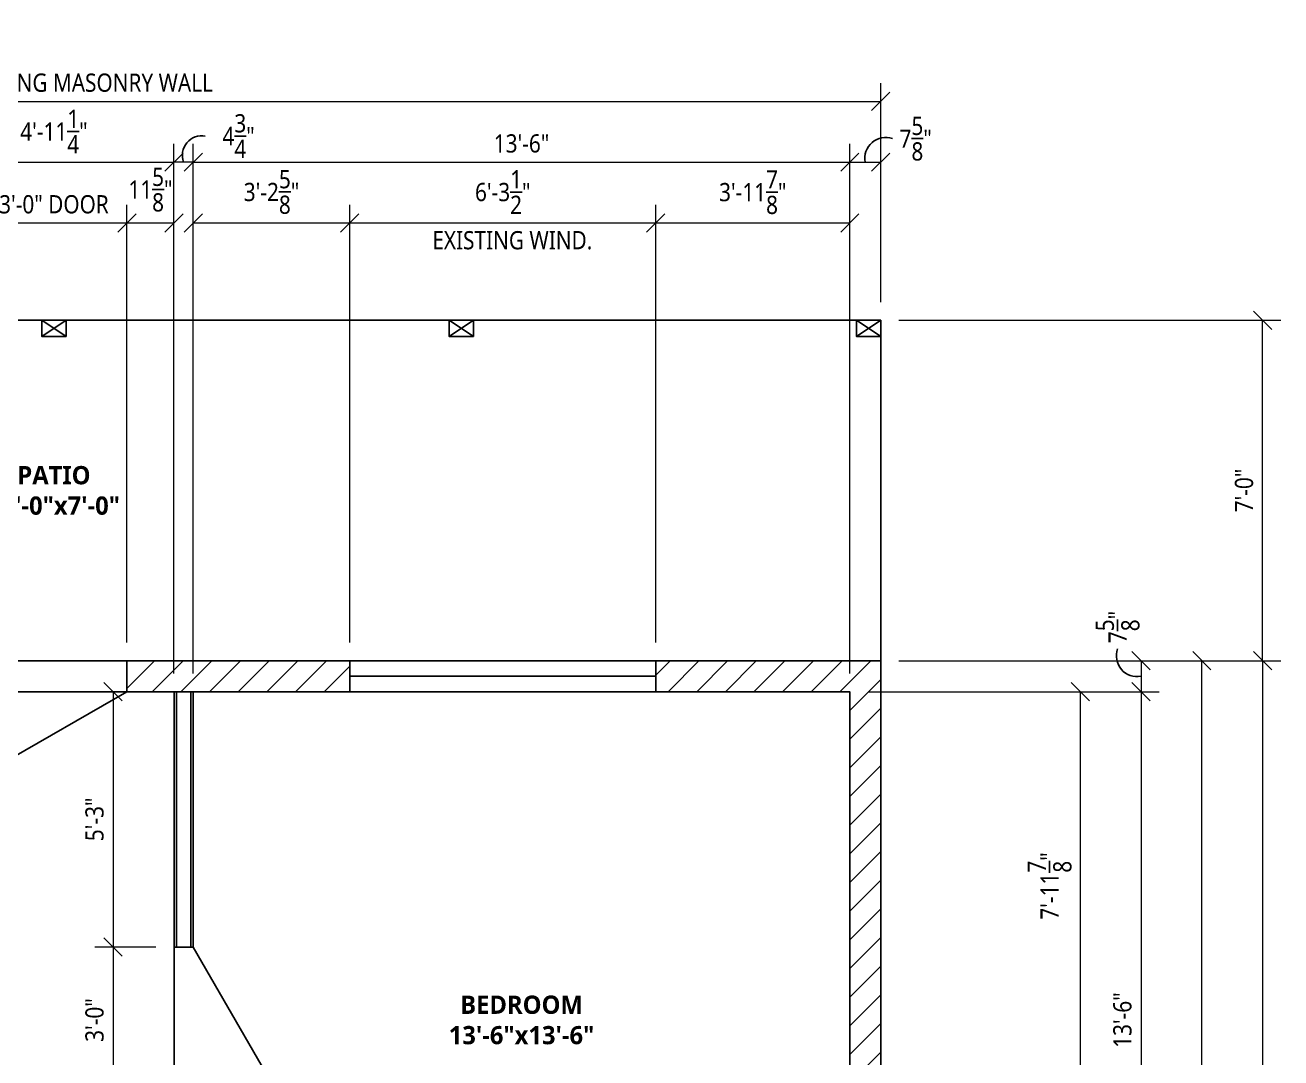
# Model space of a CAD drawing. Header units: inches. Extents: x -195 to 2392, y -698 to 1187.
# Drawn here: x 196.9 to 506.8, y 484 to 738.8 of the extents above; entities that cross this region are included whole.
import ezdxf

# ---------------------------------------------------------------- set-up
doc = ezdxf.new("R2010")
doc.units = ezdxf.units.IN
doc.header["$LTSCALE"] = 35
doc.header["$MEASUREMENT"] = 0
doc.layers.get('Defpoints').update_dxf_attribs({"color": 4})
for name, color, linetype in [('Dimensions', 7, 'Continuous'), ('Walls CMU', 7, 'Continuous'), ('Walls CMU Hatch', 12, 'Continuous'), ('Walls Stud', 7, 'Continuous')]:
    doc.layers.add(name, color=color, linetype=linetype)
doc.styles.add(".25'' Scale", font='segoeui.ttf', dxfattribs={"width": 0.875, "height": 4.5})
doc.dimstyles.new('4 - 1-4 in.', dxfattribs={"dimtxt": 4.5, "dimasz": 4.5, "dimexe": 4.5, "dimexo": 4.5, "dimgap": 2.25, "dimtad": 1, "dimdec": 6, "dimzin": 3, "dimdsep": 46, "dimlunit": 4, "dimtxsty": ".25'' Scale", "dimblk": 'OBLIQUE', "dimcen": 4.5, "dimclrd": 256, "dimclre": 256, "dimclrt": 256, "dimadec": 0, "dimazin": 0, "dimtfac": 1, "dimtdec": 6, "dimtofl": 0, "dimtmove": 2, "dimatfit": 3, "dimfxl": 1, "dimtolj": 1, "dimtzin": 0, "dimlwd": 5, "dimlwe": 5, "dimarcsym": 0})

# ---------------------------------------------------------------- blocks, each defined once
blk = doc.blocks.new('_Oblique')
at = {"color": 0, "linetype": 'ByBlock', "lineweight": -2}
blk.add_line((-0.5, -0.5), (0.5, 0.5), dxfattribs=at)
blk = doc.blocks.new('*D8')
at = {"layer": 'Defpoints', "color": 0, "transparency": 16777216}
for p in [(400.38, 705), (238.38, 574.38), (400.38, 574.38)]:
    blk.add_point(p, dxfattribs=at)
at = {"layer": 'Dimensions', "lineweight": 5, "transparency": 16777216}
for p, q in [((238.38, 578.88), (238.38, 709.5)), ((400.38, 578.88), (400.38, 709.5)), ((238.38, 705), (400.38, 705))]:
    blk.add_line(p, q, dxfattribs=at)
at = {"layer": 'Dimensions', "lineweight": 5, "transparency": 16777216, "xscale": 4.5, "yscale": 4.5, "zscale": 4.5, "rotation": 180}
blk.add_blockref('_Oblique', (238.38, 705), dxfattribs=at)
at = {"layer": 'Dimensions', "lineweight": 5, "transparency": 16777216, "xscale": 4.5, "yscale": 4.5, "zscale": 4.5}
blk.add_blockref('_Oblique', (400.38, 705), dxfattribs=at)
at = {"layer": 'Dimensions', "transparency": 16777216, "insert": (319.38, 709.59), "char_height": 4.5, "attachment_point": 5, "style": ".25'' Scale"}
blk.add_mtext('\\A1;13\'-6"', dxfattribs=at)
blk = doc.blocks.new('*D9')
at = {"layer": 'Defpoints', "color": 0, "transparency": 16777216}
for p in [(233.62, 705), (233.62, 574.38), (238.38, 574.38)]:
    blk.add_point(p, dxfattribs=at)
at = {"layer": 'Dimensions', "lineweight": 5, "transparency": 16777216}
for p, q in [((233.62, 578.88), (233.62, 709.5)), ((238.38, 578.88), (238.38, 709.5)), ((238.38, 705), (233.62, 705))]:
    blk.add_line(p, q, dxfattribs=at)
at = {"layer": 'Dimensions', "lineweight": 5, "transparency": 16777216, "xscale": 4.5, "yscale": 4.5, "zscale": 4.5, "rotation": 180}
blk.add_blockref('_Oblique', (233.62, 705), dxfattribs=at)
at = {"layer": 'Dimensions', "lineweight": 5, "transparency": 16777216, "xscale": 4.5, "yscale": 4.5, "zscale": 4.5}
blk.add_blockref('_Oblique', (238.38, 705), dxfattribs=at)
at = {"layer": 'Dimensions', "transparency": 16777216, "insert": (249.56, 711.44), "char_height": 4.5, "attachment_point": 5, "style": ".25'' Scale"}
blk.add_mtext('\\A1;4{\\H1x;\\S3/4;}"', dxfattribs=at)
blk = doc.blocks.new('*D11')
at = {"layer": 'Defpoints', "color": 0, "transparency": 16777216}
for p in [(408, 705), (408, 666), (400.38, 574.38)]:
    blk.add_point(p, dxfattribs=at)
at = {"layer": 'Dimensions', "lineweight": 5, "transparency": 16777216}
for p, q in [((400.38, 578.88), (400.38, 709.5)), ((408, 670.5), (408, 709.5)), ((400.38, 705), (408, 705))]:
    blk.add_line(p, q, dxfattribs=at)
at = {"layer": 'Dimensions', "lineweight": 5, "transparency": 16777216, "xscale": 4.5, "yscale": 4.5, "zscale": 4.5, "rotation": 180}
blk.add_blockref('_Oblique', (400.38, 705), dxfattribs=at)
at = {"layer": 'Dimensions', "lineweight": 5, "transparency": 16777216, "xscale": 4.5, "yscale": 4.5, "zscale": 4.5}
blk.add_blockref('_Oblique', (408, 705), dxfattribs=at)
at = {"layer": 'Dimensions', "transparency": 16777216, "insert": (416.64, 710.8), "char_height": 4.5, "attachment_point": 5, "style": ".25'' Scale"}
blk.add_mtext('\\A1;7{\\H1x;\\S5/8;}"', dxfattribs=at)
blk = doc.blocks.new('*D12')
at = {"layer": 'Defpoints', "color": 0, "transparency": 16777216}
for p in [(408, 720), (0, 666), (408, 666)]:
    blk.add_point(p, dxfattribs=at)
at = {"layer": 'Dimensions', "lineweight": 5, "transparency": 16777216}
for p, q in [((0, 670.5), (0, 724.5)), ((408, 670.5), (408, 724.5)), ((0, 720), (408, 720))]:
    blk.add_line(p, q, dxfattribs=at)
at = {"layer": 'Dimensions', "lineweight": 5, "transparency": 16777216, "xscale": 4.5, "yscale": 4.5, "zscale": 4.5, "rotation": 180}
blk.add_blockref('_Oblique', (0, 720), dxfattribs=at)
at = {"layer": 'Dimensions', "lineweight": 5, "transparency": 16777216, "xscale": 4.5, "yscale": 4.5, "zscale": 4.5}
blk.add_blockref('_Oblique', (408, 720), dxfattribs=at)
at = {"layer": 'Dimensions', "transparency": 16777216, "insert": (204, 724.58), "char_height": 4.5, "attachment_point": 5, "style": ".25'' Scale"}
blk.add_mtext('\\A1;34\'-0" EXISTING MASONRY WALL', dxfattribs=at)
blk = doc.blocks.new('*D13')
at = {"layer": 'Defpoints', "color": 0, "transparency": 16777216}
for p in [(222, 690), (186, 582), (222, 582)]:
    blk.add_point(p, dxfattribs=at)
at = {"layer": 'Dimensions', "lineweight": 5, "transparency": 16777216}
for p, q in [((186, 586.5), (186, 694.5)), ((222, 586.5), (222, 694.5)), ((186, 690), (222, 690))]:
    blk.add_line(p, q, dxfattribs=at)
at = {"layer": 'Dimensions', "lineweight": 5, "transparency": 16777216, "xscale": 4.5, "yscale": 4.5, "zscale": 4.5, "rotation": 180}
blk.add_blockref('_Oblique', (186, 690), dxfattribs=at)
at = {"layer": 'Dimensions', "lineweight": 5, "transparency": 16777216, "xscale": 4.5, "yscale": 4.5, "zscale": 4.5}
blk.add_blockref('_Oblique', (222, 690), dxfattribs=at)
at = {"layer": 'Dimensions', "transparency": 16777216, "insert": (204, 694.58), "char_height": 4.5, "attachment_point": 5, "style": ".25'' Scale"}
blk.add_mtext('\\A1;3\'-0" DOOR', dxfattribs=at)
blk = doc.blocks.new('*D14')
at = {"layer": 'Defpoints', "color": 0, "transparency": 16777216}
for p in [(233.62, 690), (222, 582), (233.62, 574.38)]:
    blk.add_point(p, dxfattribs=at)
at = {"layer": 'Dimensions', "lineweight": 5, "transparency": 16777216}
for p, q in [((222, 586.5), (222, 694.5)), ((233.62, 578.88), (233.62, 694.5)), ((222, 690), (233.62, 690))]:
    blk.add_line(p, q, dxfattribs=at)
at = {"layer": 'Dimensions', "lineweight": 5, "transparency": 16777216, "xscale": 4.5, "yscale": 4.5, "zscale": 4.5, "rotation": 180}
blk.add_blockref('_Oblique', (222, 690), dxfattribs=at)
at = {"layer": 'Dimensions', "lineweight": 5, "transparency": 16777216, "xscale": 4.5, "yscale": 4.5, "zscale": 4.5}
blk.add_blockref('_Oblique', (233.62, 690), dxfattribs=at)
at = {"layer": 'Dimensions', "transparency": 16777216, "insert": (227.81, 698.23), "char_height": 4.5, "attachment_point": 5, "style": ".25'' Scale"}
blk.add_mtext('\\A1;11{\\H1x;\\S5/8;}"', dxfattribs=at)
blk = doc.blocks.new('*D15')
at = {"layer": 'Defpoints', "color": 0, "transparency": 16777216}
for p in [(233.62, 705), (174.38, 574.38), (233.62, 574.38)]:
    blk.add_point(p, dxfattribs=at)
at = {"layer": 'Dimensions', "lineweight": 5, "transparency": 16777216}
for p, q in [((174.38, 578.88), (174.38, 709.5)), ((233.62, 578.88), (233.62, 709.5)), ((174.38, 705), (233.62, 705))]:
    blk.add_line(p, q, dxfattribs=at)
at = {"layer": 'Dimensions', "lineweight": 5, "transparency": 16777216, "xscale": 4.5, "yscale": 4.5, "zscale": 4.5, "rotation": 180}
blk.add_blockref('_Oblique', (174.38, 705), dxfattribs=at)
at = {"layer": 'Dimensions', "lineweight": 5, "transparency": 16777216, "xscale": 4.5, "yscale": 4.5, "zscale": 4.5}
blk.add_blockref('_Oblique', (233.62, 705), dxfattribs=at)
at = {"layer": 'Dimensions', "transparency": 16777216, "insert": (204, 712.55), "char_height": 4.5, "attachment_point": 5, "style": ".25'' Scale"}
blk.add_mtext('\\A1;4\'-11{\\H1x;\\S1/4;}"', dxfattribs=at)
blk = doc.blocks.new('*D16')
at = {"layer": 'Defpoints', "color": 0, "transparency": 16777216}
for p in [(277, 690), (277, 582), (238.38, 574.38)]:
    blk.add_point(p, dxfattribs=at)
at = {"layer": 'Dimensions', "lineweight": 5, "transparency": 16777216}
for p, q in [((238.38, 578.88), (238.38, 694.5)), ((277, 586.5), (277, 694.5)), ((238.38, 690), (277, 690))]:
    blk.add_line(p, q, dxfattribs=at)
at = {"layer": 'Dimensions', "lineweight": 5, "transparency": 16777216, "xscale": 4.5, "yscale": 4.5, "zscale": 4.5, "rotation": 180}
blk.add_blockref('_Oblique', (238.38, 690), dxfattribs=at)
at = {"layer": 'Dimensions', "lineweight": 5, "transparency": 16777216, "xscale": 4.5, "yscale": 4.5, "zscale": 4.5}
blk.add_blockref('_Oblique', (277, 690), dxfattribs=at)
at = {"layer": 'Dimensions', "transparency": 16777216, "insert": (257.69, 697.65), "char_height": 4.5, "attachment_point": 5, "style": ".25'' Scale"}
blk.add_mtext('\\A1;3\'-2{\\H1x;\\S5/8;}"', dxfattribs=at)
blk = doc.blocks.new('*D17')
at = {"layer": 'Defpoints', "color": 0, "transparency": 16777216}
for p in [(352.5, 690), (277, 582), (352.5, 582)]:
    blk.add_point(p, dxfattribs=at)
at = {"layer": 'Dimensions', "lineweight": 5, "transparency": 16777216}
for p, q in [((277, 586.5), (277, 694.5)), ((352.5, 586.5), (352.5, 694.5)), ((277, 690), (352.5, 690))]:
    blk.add_line(p, q, dxfattribs=at)
at = {"layer": 'Dimensions', "lineweight": 5, "transparency": 16777216, "xscale": 4.5, "yscale": 4.5, "zscale": 4.5, "rotation": 180}
blk.add_blockref('_Oblique', (277, 690), dxfattribs=at)
at = {"layer": 'Dimensions', "lineweight": 5, "transparency": 16777216, "xscale": 4.5, "yscale": 4.5, "zscale": 4.5}
blk.add_blockref('_Oblique', (352.5, 690), dxfattribs=at)
at = {"layer": 'Dimensions', "transparency": 16777216, "insert": (314.75, 697.63), "char_height": 4.5, "attachment_point": 5, "style": ".25'' Scale"}
blk.add_mtext('\\A1;6\'-3{\\H1x;\\S1/2;}"', dxfattribs=at)
blk = doc.blocks.new('*D18')
at = {"layer": 'Defpoints', "color": 0, "transparency": 16777216}
for p in [(400.38, 690), (352.5, 582), (400.38, 574.38)]:
    blk.add_point(p, dxfattribs=at)
at = {"layer": 'Dimensions', "lineweight": 5, "transparency": 16777216}
for p, q in [((352.5, 586.5), (352.5, 694.5)), ((400.38, 578.88), (400.38, 694.5)), ((352.5, 690), (400.38, 690))]:
    blk.add_line(p, q, dxfattribs=at)
at = {"layer": 'Dimensions', "lineweight": 5, "transparency": 16777216, "xscale": 4.5, "yscale": 4.5, "zscale": 4.5, "rotation": 180}
blk.add_blockref('_Oblique', (352.5, 690), dxfattribs=at)
at = {"layer": 'Dimensions', "lineweight": 5, "transparency": 16777216, "xscale": 4.5, "yscale": 4.5, "zscale": 4.5}
blk.add_blockref('_Oblique', (400.38, 690), dxfattribs=at)
at = {"layer": 'Dimensions', "transparency": 16777216, "insert": (376.44, 697.61), "char_height": 4.5, "attachment_point": 5, "style": ".25'' Scale"}
blk.add_mtext('\\A1;3\'-11{\\H1x;\\S7/8;}"', dxfattribs=at)
blk = doc.blocks.new('*D22')
at = {"layer": 'Defpoints', "color": 0, "transparency": 16777216}
for p in [(408, 582), (408, 0), (502.26, 0)]:
    blk.add_point(p, dxfattribs=at)
at = {"layer": 'Dimensions', "lineweight": 5, "transparency": 16777216}
for p, q in [((412.5, 582), (506.76, 582)), ((502.26, 582), (502.26, 0)), ((412.5, 0), (506.76, 0))]:
    blk.add_line(p, q, dxfattribs=at)
at = {"layer": 'Dimensions', "lineweight": 5, "transparency": 16777216, "xscale": 4.5, "yscale": 4.5, "zscale": 4.5}
for p, rotation in [((502.26, 582), 90), ((502.26, 0), 270)]:
    blk.add_blockref('_Oblique', p, dxfattribs=dict(at, rotation=rotation))
at = {"layer": 'Dimensions', "transparency": 16777216, "insert": (497.68, 291), "char_height": 4.5, "attachment_point": 5, "rotation": 90, "style": ".25'' Scale"}
blk.add_mtext('\\A1;48\'-6" OVERALL', dxfattribs=at)
blk = doc.blocks.new('*D24')
at = {"layer": 'Defpoints', "color": 0, "transparency": 16777216}
for p in [(408, 582), (487.26, 582), (408, 246)]:
    blk.add_point(p, dxfattribs=at)
at = {"layer": 'Dimensions', "lineweight": 5, "transparency": 16777216}
for p, q in [((412.5, 582), (491.76, 582)), ((487.26, 246), (487.26, 582)), ((412.5, 246), (491.76, 246))]:
    blk.add_line(p, q, dxfattribs=at)
at = {"layer": 'Dimensions', "lineweight": 5, "transparency": 16777216, "xscale": 4.5, "yscale": 4.5, "zscale": 4.5}
for p, rotation in [((487.26, 582), 90), ((487.26, 246), 270)]:
    blk.add_blockref('_Oblique', p, dxfattribs=dict(at, rotation=rotation))
at = {"layer": 'Dimensions', "transparency": 16777216, "insert": (482.68, 414), "char_height": 4.5, "attachment_point": 5, "rotation": 90, "style": ".25'' Scale"}
blk.add_mtext('\\A1;28\'-0" EXISTING MASONRY WALL', dxfattribs=at)
blk = doc.blocks.new('*D25')
at = {"layer": 'Defpoints', "color": 0, "transparency": 16777216}
for p in [(408, 582), (400.38, 574.38), (472.26, 574.38)]:
    blk.add_point(p, dxfattribs=at)
at = {"layer": 'Dimensions', "lineweight": 5, "transparency": 16777216}
for p, q in [((412.5, 582), (476.76, 582)), ((472.26, 582), (472.26, 574.38)), ((404.88, 574.38), (476.76, 574.38))]:
    blk.add_line(p, q, dxfattribs=at)
at = {"layer": 'Dimensions', "lineweight": 5, "transparency": 16777216, "xscale": 4.5, "yscale": 4.5, "zscale": 4.5}
for p, rotation in [((472.26, 582), 90), ((472.26, 574.38), 270)]:
    blk.add_blockref('_Oblique', p, dxfattribs=dict(at, rotation=rotation))
at = {"layer": 'Dimensions', "transparency": 16777216, "insert": (466.46, 590.33), "char_height": 4.5, "attachment_point": 5, "rotation": 90, "style": ".25'' Scale"}
blk.add_mtext('\\A1;7{\\H1x;\\S5/8;}"', dxfattribs=at)
blk = doc.blocks.new('*D26')
at = {"layer": 'Defpoints', "color": 0, "transparency": 16777216}
for p in [(400.38, 574.38), (400.38, 412.38), (472.26, 412.38)]:
    blk.add_point(p, dxfattribs=at)
at = {"layer": 'Dimensions', "lineweight": 5, "transparency": 16777216}
for p, q in [((404.88, 574.38), (476.76, 574.38)), ((472.26, 574.38), (472.26, 412.38)), ((404.88, 412.38), (476.76, 412.38))]:
    blk.add_line(p, q, dxfattribs=at)
at = {"layer": 'Dimensions', "lineweight": 5, "transparency": 16777216, "xscale": 4.5, "yscale": 4.5, "zscale": 4.5}
for p, rotation in [((472.26, 574.38), 90), ((472.26, 412.38), 270)]:
    blk.add_blockref('_Oblique', p, dxfattribs=dict(at, rotation=rotation))
at = {"layer": 'Dimensions', "transparency": 16777216, "insert": (467.67, 493.37), "char_height": 4.5, "attachment_point": 5, "rotation": 90, "style": ".25'' Scale"}
blk.add_mtext('\\A1;13\'-6"', dxfattribs=at)
blk = doc.blocks.new('*D95')
at = {"layer": 'Defpoints', "color": 0, "transparency": 16777216}
for p in [(233.63, 574.38), (218.6, 511.38), (233.63, 511.38)]:
    blk.add_point(p, dxfattribs=at)
at = {"layer": 'Dimensions', "lineweight": 5, "transparency": 16777216}
for p, q in [((229.13, 574.38), (214.1, 574.38)), ((218.6, 574.38), (218.6, 511.38)), ((229.13, 511.38), (214.1, 511.38))]:
    blk.add_line(p, q, dxfattribs=at)
at = {"layer": 'Dimensions', "lineweight": 5, "transparency": 16777216, "xscale": 4.5, "yscale": 4.5, "zscale": 4.5}
for p, rotation in [((218.6, 574.38), 90), ((218.6, 511.38), 270)]:
    blk.add_blockref('_Oblique', p, dxfattribs=dict(at, rotation=rotation))
at = {"layer": 'Dimensions', "transparency": 16777216, "insert": (214.03, 542.88), "char_height": 4.5, "attachment_point": 5, "rotation": 90, "style": ".25'' Scale"}
blk.add_mtext('\\A1;5\'-3"', dxfattribs=at)
blk = doc.blocks.new('*D96')
at = {"layer": 'Defpoints', "color": 0, "transparency": 16777216}
for p in [(233.63, 511.38), (218.6, 475.38), (233.63, 475.38)]:
    blk.add_point(p, dxfattribs=at)
at = {"layer": 'Dimensions', "lineweight": 5, "transparency": 16777216}
for p, q in [((229.13, 511.38), (214.1, 511.38)), ((218.6, 511.38), (218.6, 475.38)), ((229.13, 475.38), (214.1, 475.38))]:
    blk.add_line(p, q, dxfattribs=at)
at = {"layer": 'Dimensions', "lineweight": 5, "transparency": 16777216, "xscale": 4.5, "yscale": 4.5, "zscale": 4.5}
for p, rotation in [((218.6, 511.38), 90), ((218.6, 475.38), 270)]:
    blk.add_blockref('_Oblique', p, dxfattribs=dict(at, rotation=rotation))
at = {"layer": 'Dimensions', "transparency": 16777216, "insert": (214.03, 493.38), "char_height": 4.5, "attachment_point": 5, "rotation": 90, "style": ".25'' Scale"}
blk.add_mtext('\\A1;3\'-0"', dxfattribs=at)
blk = doc.blocks.new('*D110')
at = {"layer": 'Defpoints', "color": 0, "transparency": 16777216}
for p in [(400.38, 574.38), (408, 478.5), (457.26, 478.5)]:
    blk.add_point(p, dxfattribs=at)
at = {"layer": 'Dimensions', "lineweight": 5, "transparency": 16777216}
for p, q in [((404.88, 574.38), (461.76, 574.38)), ((457.26, 574.38), (457.26, 478.5)), ((412.5, 478.5), (461.76, 478.5))]:
    blk.add_line(p, q, dxfattribs=at)
at = {"layer": 'Dimensions', "lineweight": 5, "transparency": 16777216, "xscale": 4.5, "yscale": 4.5, "zscale": 4.5}
for p, rotation in [((457.26, 574.38), 90), ((457.26, 478.5), 270)]:
    blk.add_blockref('_Oblique', p, dxfattribs=dict(at, rotation=rotation))
at = {"layer": 'Dimensions', "transparency": 16777216, "insert": (449.68, 526.44), "char_height": 4.5, "attachment_point": 5, "rotation": 90, "style": ".25'' Scale"}
blk.add_mtext('\\A1;7\'-11{\\H1x;\\S7/8;}"', dxfattribs=at)
blk = doc.blocks.new('*D136')
at = {"layer": 'Defpoints', "color": 0, "transparency": 16777216}
for p in [(408, 666), (502.26, 666), (408, 582)]:
    blk.add_point(p, dxfattribs=at)
at = {"layer": 'Dimensions', "lineweight": 5, "transparency": 16777216}
for p, q in [((412.5, 666), (506.76, 666)), ((502.26, 582), (502.26, 666)), ((412.5, 582), (506.76, 582))]:
    blk.add_line(p, q, dxfattribs=at)
at = {"layer": 'Dimensions', "lineweight": 5, "transparency": 16777216, "xscale": 4.5, "yscale": 4.5, "zscale": 4.5}
for p, rotation in [((502.26, 666), 90), ((502.26, 582), 270)]:
    blk.add_blockref('_Oblique', p, dxfattribs=dict(at, rotation=rotation))
at = {"layer": 'Dimensions', "transparency": 16777216, "insert": (497.68, 624), "char_height": 4.5, "attachment_point": 5, "rotation": 90, "style": ".25'' Scale"}
blk.add_mtext('\\A1;7\'-0"', dxfattribs=at)

msp = doc.modelspace()

# ---------------------------------------------------------------- hatches: boundary and pattern name
at = {"layer": 'Walls CMU Hatch'}
h = msp.add_hatch(dxfattribs=at)
h.set_pattern_fill('ANSI31', color=8, scale=40)
h.set_pattern_definition([(45, (1122.4343, -341.635), (-3.535534, 3.535534), [])])
h.paths.add_polyline_path([(352.5, 582), (352.5, 574.375), (400.375, 574.375), (400.375, 478.5), (408, 478.5), (408, 582)])
h.paths.add_polyline_path([(277, 574.375), (277, 582), (222, 582), (222, 574.375)])
h.paths.add_polyline_path([(123, 582), (123, 574.375), (186, 574.375), (186, 582)])
h.paths.add_polyline_path([(0, 503), (7.625, 503), (7.625, 574.375), (47.5, 574.375), (47.5, 582), (0, 582)])
h.paths.add_polyline_path([(0, 286.125), (7.625, 286.125), (7.625, 463), (0, 463)])
h.paths.add_polyline_path([(408, 347.625), (400.375, 347.625), (400.375, 246), (408, 246)])
h.paths.add_polyline_path([(400.375, 383.625), (408, 383.625), (408, 445), (400.375, 445)])

# ---------------------------------------------------------------- linework, layer by layer
for p, q in [((207, 666), (201, 662)), ((201, 666), (207, 662)), ((307.5, 666), (301.5, 662)), ((301.5, 666), (307.5, 662)), ((408, 666), (402, 662)), ((402, 666), (408, 662))]:
    msp.add_line(p, q)
msp.add_lwpolyline([(408, 582), (408, 666), (0, 666), (0, 582)])
for points in [[(201, 666), (207, 666), (207, 662), (201, 662)], [(301.5, 666), (307.5, 666), (307.5, 662), (301.5, 662)], [(402, 666), (408, 666), (408, 662), (402, 662)]]:
    msp.add_lwpolyline(points, close=True)
at = {"layer": 'Dimensions'}
for centre, radius, start, end in [((240.5151007, 706.6906126), 4.8212349, 80.106796143, 200.527668655), ((409.2186221, 705.9707784), 5.1239243, 70.441004448, 190.921268419), ((471.2853791, 583.2186221), 5.1239243, 160.441004448, 280.921268419)]:
    msp.add_arc(centre, radius, start, end, dxfattribs=at)
at = {"layer": 'Walls CMU'}
msp.add_line((352.5, 578.1875), (277, 578.1875), dxfattribs=at)
for points in [[(186, 582), (222, 582)], [(277, 582), (277, 574.375)], [(352.5, 582), (352.5, 574.375)], [(186, 574.375), (222, 574.375)]]:
    msp.add_lwpolyline(points, dxfattribs=at)
msp.add_lwpolyline([(222, 582), (408, 582), (408, 246), (400.375, 246), (400.375, 574.375), (222, 574.375)], close=True, dxfattribs=at)
msp.add_lwpolyline([(186, 574.375, 0.1316524976), (190.8230855, 556.375), (222, 574.375)], format="xyb", dxfattribs=at)
at = {"layer": 'Walls Stud'}
msp.add_line((233.625, 574.375), (233.625, 511.375), dxfattribs=at)
for points in [[(234.25, 511.375), (234.25, 574.375)], [(237.75, 574.375), (237.75, 511.375)], [(238.375, 574.375), (238.375, 511.375)], [(238.375, 511.375), (233.625, 511.375)], [(233.625, 511.375), (233.625, 475.375)]]:
    msp.add_lwpolyline(points, dxfattribs=at)
msp.add_lwpolyline([(238.375, 475.375, 0.1316524976), (256.375, 480.1980855), (238.375, 511.375)], format="xyb", dxfattribs=at)

# ---------------------------------------------------------------- texts
at = {"layer": 'Dimensions', "char_height": 4.5, "style": ".25'' Scale"}
for s, insert, width, attachment_point in [('\\A1;EXISTING WIND.', (317.1048052, 688), 48, 2), ('\\A1;{\\fSegoe UI|b1|i0|c0|p34;\\W1;PATIO\\P34\'-0"x7\'-0"}', (204, 624), 60, 5), ('\\A1;{\\fSegoe UI|b1|i0|c0|p34;\\W1;BEDROOM\\P13\'-6"x13\'-6"}', (319.375, 493.375), 42, 5)]:
    msp.add_mtext(s, dxfattribs=dict(at, insert=insert, width=width, attachment_point=attachment_point))

# ---------------------------------------------------------------- dimensions: what is measured, and where the dimension line sits
at = {"layer": 'Dimensions'}
for base, p1, p2, text, picture, middle in [((408, 720), (0, 666), (408, 666), '<> EXISTING MASONRY WALL', '*D12', (204, 724.5768828)), ((222, 690), (186, 582), (222, 582), '<> DOOR', '*D13', (204, 694.5768828))]:
    dim = msp.add_linear_dim(base=base, p1=p1, p2=p2, text=text, dimstyle='4 - 1-4 in.', dxfattribs=at)
    dim.commit()
    dim.dimension.update_dxf_attribs({"geometry": picture, "text_midpoint": middle})
for base, p1, p2, picture, middle in [((233.625, 705), (174.375, 574.375), (233.625, 574.375), '*D15', (204, 712.5502092)), ((400.375, 705), (238.375, 574.375), (400.375, 574.375), '*D8', (319.375, 709.5894351))]:
    dim = msp.add_linear_dim(base=base, p1=p1, p2=p2, dimstyle='4 - 1-4 in.', dxfattribs=at)
    dim.commit()
    dim.dimension.update_dxf_attribs({"geometry": picture, "text_midpoint": middle})
for base, p1, p2, angle, picture, middle in [((233.625, 705), (238.375, 574.375), (233.625, 574.375), 180, '*D9', (249.5632043, 711.4401544)), ((408, 705), (400.375, 574.375), (408, 666), 180, '*D11', (416.6395416, 710.7990384)), ((472.2561575, 574.375), (408, 582), (400.375, 574.375), 90, '*D25', (466.4571191, 590.3282113))]:
    dim = msp.add_linear_dim(base=base, p1=p1, p2=p2, angle=angle, dimstyle='4 - 1-4 in.', dxfattribs=at)
    dim.commit()
    dim.dimension.update_dxf_attribs({"geometry": picture, "text_midpoint": middle, "dimtype": 160})
dim = msp.add_linear_dim(base=(233.625, 690), p1=(222, 582), p2=(233.625, 574.375), dimstyle='4 - 1-4 in.', dxfattribs=at)
dim.commit()
dim.dimension.update_dxf_attribs({"geometry": '*D14', "text_midpoint": (227.8125, 698.2312532), "dimtype": 160})
for base, p1, p2, angle, picture, middle in [((277, 690), (238.375, 574.375), (277, 582), 180, '*D16', (257.6875, 697.6521967)), ((352.5, 690), (277, 582), (352.5, 582), 180, '*D17', (314.75, 697.6270921)), ((400.375, 690), (352.5, 582), (400.375, 574.375), 180, '*D18', (376.4375, 697.6129707)), ((502.2561575, 666), (408, 582), (408, 666), 90, '*D136', (497.6792746, 624)), ((218.6023833, 511.375), (233.625, 574.375), (233.625, 511.375), 90, '*D95', (214.0255004, 542.875)), ((472.2561575, 412.375), (400.375, 574.375), (400.375, 412.375), 90, '*D26', (467.6667223, 493.375)), ((457.2561575, 478.5), (400.375, 574.375), (408, 478.5), 90, '*D110', (449.6824127, 526.4375)), ((218.6023833, 475.375), (233.625, 511.375), (233.625, 475.375), 90, '*D96', (214.0255004, 493.375))]:
    dim = msp.add_linear_dim(base=base, p1=p1, p2=p2, angle=angle, dimstyle='4 - 1-4 in.', dxfattribs=at)
    dim.commit()
    dim.dimension.update_dxf_attribs({"geometry": picture, "text_midpoint": middle})
for base, p1, p2, text, picture, middle in [((502.2561574877, 0), (408, 582), (408, 0), '<> OVERALL', '*D22', (497.6792746425, 291)), ((487.2561575, 582), (408, 246), (408, 582), '<> EXISTING MASONRY WALL', '*D24', (482.6792746, 414))]:
    dim = msp.add_linear_dim(base=base, p1=p1, p2=p2, angle=90, text=text, dimstyle='4 - 1-4 in.', dxfattribs=at)
    dim.commit()
    dim.dimension.update_dxf_attribs({"geometry": picture, "text_midpoint": middle})

doc.saveas('drawing.dxf')
